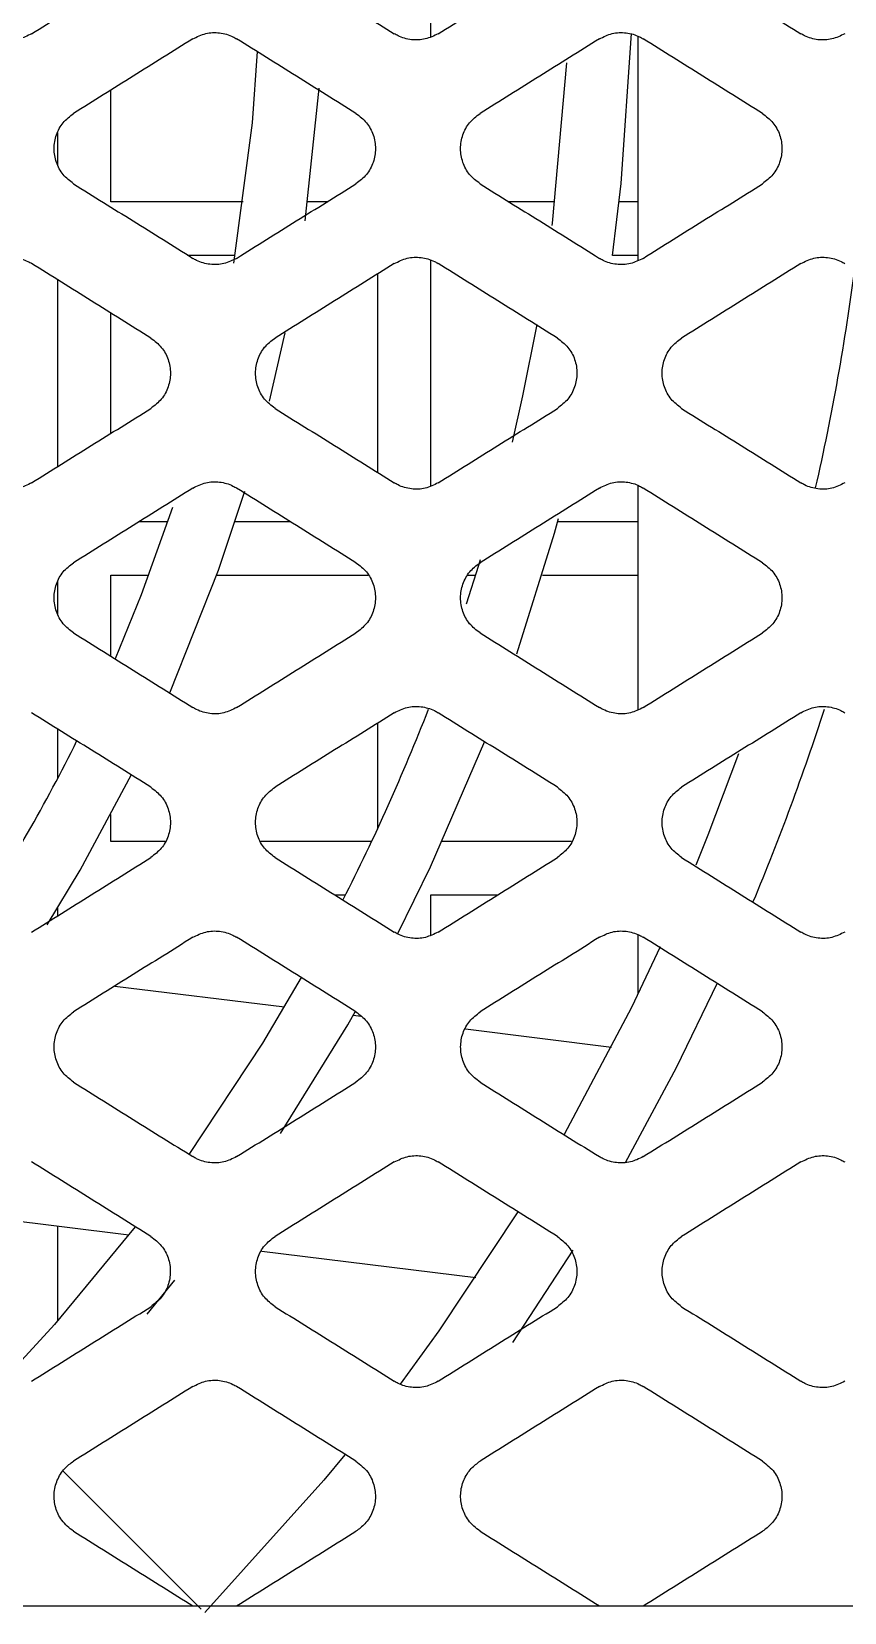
# Model space of a CAD drawing. Header units: millimetres. Extents: x 11355 to 11505, y 8083 to 8171.
# Drawn here: x 11363.858 to 11364.657, y 8087.763 to 8089.316 of the extents above; entities that cross this region are included whole.
import ezdxf

# ---------------------------------------------------------------- set-up
doc = ezdxf.new("R2010")
doc.units = ezdxf.units.MM
doc.layers.add('UPS', color=7, linetype='Continuous')

# ---------------------------------------------------------------- blocks, each defined once
blk = doc.blocks.new('UPS - 2.2kVA (APC SRT2200RMXLI-NC)')
at = {"linetype": 'Continuous'}
for p, q in [((2319.4513, 1374.9825), (2319.4513, 1375.0823)), ((2319.6551, 1374.7628), (2319.6551, 1374.9828)), ((2319.137, 1374.8204), (2319.137, 1374.9301)), ((2319.3278, 1374.8016), (2319.3417, 1374.932)), ((2319.0846, 1374.8882), (2319.0846, 1374.857)), ((2319.2669, 1374.8204), (2319.137, 1374.8204)), ((2319.3495, 1374.8204), (2319.3304, 1374.8204)), ((2319.5732, 1374.8204), (2319.5281, 1374.8204)), ((2319.6551, 1374.8204), (2319.6365, 1374.8204)), ((2319.2124, 1374.768), (2319.2589, 1374.768)), ((2319.4513, 1374.5412), (2319.4513, 1374.7628)), ((2319.6299, 1374.768), (2319.6551, 1374.768)), ((2319.0846, 1374.7438), (2319.0846, 1374.5601)), ((2319.3989, 1374.7494), (2319.3989, 1374.5545)), ((2319.137, 1374.5929), (2319.137, 1374.711)), ((2319.293, 1374.6244), (2319.3083, 1374.6916)), ((2319.6551, 1374.3215), (2319.6551, 1374.5415)), ((2319.1929, 1374.5061), (2319.1648, 1374.5061)), ((2319.3133, 1374.5061), (2319.2591, 1374.5061)), ((2319.6551, 1374.5061), (2319.576, 1374.5061)), ((2319.0846, 1374.4469), (2319.0846, 1374.4157)), ((2319.137, 1374.4537), (2319.1743, 1374.4537)), ((2319.137, 1374.3738), (2319.137, 1374.4537)), ((2319.2412, 1374.4537), (2319.3897, 1374.4537)), ((2319.4879, 1374.4537), (2319.4953, 1374.4537)), ((2319.561, 1374.4537), (2319.6551, 1374.4537)), ((2319.3989, 1374.3081), (2319.3989, 1374.204)), ((2319.0846, 1374.3025), (2319.0846, 1374.2537)), ((2319.137, 1374.1918), (2319.137, 1374.2183)), ((2319.1902, 1374.1918), (2319.137, 1374.1918)), ((2319.3932, 1374.1918), (2319.2844, 1374.1918)), ((2319.5897, 1374.1918), (2319.4625, 1374.1918)), ((2319.3571, 1374.1394), (2319.3676, 1374.1394)), ((2319.4513, 1374.1394), (2319.517, 1374.1394)), ((2319.4513, 1374.0999), (2319.4513, 1374.1394)), ((2319.0846, 1374.1264), (2319.0846, 1374.1189)), ((2319.6551, 1374.0425), (2319.6551, 1374.1002)), ((2319.141, 1374.0499), (2319.3075, 1374.0295)), ((2319.3753, 1374.0212), (2319.3826, 1374.0203)), ((2319.4853, 1374.0077), (2319.6289, 1373.99)), ((2318.943, 1373.8315), (2319.1547, 1373.8055)), ((2319.0846, 1373.8141), (2319.0846, 1373.721)), ((2319.2852, 1373.7895), (2319.4955, 1373.7636)), ((2319.5319, 1373.6997), (2319.5913, 1373.7904)), ((2319.1728, 1373.7276), (2319.1997, 1373.7609)), ((2319.2256, 1373.4377), (2319.09, 1373.5733)), ((2314.4138, 1373.4411), (2327.7323, 1373.4411))]:
    blk.add_line(p, q, dxfattribs=at)
at = {"linetype": 'Continuous', "flags": 128}
for points in [[(2319.6298, 1374.7676), (2319.6385, 1374.8383), (2319.6487, 1374.9857)], [(2319.2809, 1374.9679), (2319.2759, 1374.8978), (2319.2575, 1374.7601)], [(2319.5846, 1374.9568), (2319.5706, 1374.7993), (2319.5704, 1374.7972)], [(2319.5554, 1374.6998), (2319.5415, 1374.6297), (2319.5312, 1374.5843)], [(2319.195, 1374.3379), (2319.2429, 1374.4586), (2319.2685, 1374.5362)], [(2319.1975, 1374.52), (2319.1668, 1374.4343), (2319.1411, 1374.3715)], [(2319.5359, 1374.3761), (2319.5729, 1374.4948), (2319.5769, 1374.5092)], [(2319.4999, 1374.4687), (2319.4982, 1374.4632), (2319.4861, 1374.425)], [(2319.4188, 1374.1016), (2319.451, 1374.1669), (2319.5043, 1374.2904)], [(2319.7536, 1374.2781), (2319.7236, 1374.1981), (2319.7117, 1374.1687)], [(2319.0745, 1374.11), (2319.1068, 1374.1637), (2319.1573, 1374.2577)], [(2319.6768, 1374.0885), (2319.6485, 1374.0289), (2319.5823, 1373.904)], [(2319.324, 1374.0582), (2319.2861, 1373.9939), (2319.2136, 1373.8843)], [(2319.6426, 1373.8766), (2319.6928, 1373.97), (2319.7331, 1374.0531)], [(2319.3038, 1373.9049), (2319.3699, 1374.0118), (2319.3775, 1374.0251)], [(2319.537, 1373.8281), (2319.4593, 1373.7111), (2319.4213, 1373.6589)], [(2319.1608, 1373.8132), (2319.0816, 1373.7175), (2319.0203, 1373.6509)], [(2319.3668, 1373.5892), (2319.3464, 1373.5644), (2319.2294, 1373.4346)]]:
    blk.add_lwpolyline(points, dxfattribs=at)
at = {"linetype": 'Continuous'}
for radius, start, end in [(2.3279, 347.1545, 352.5819), (2.0272, 332.9537, 338.741), (2.3939, 337.2969, 342.124), (1.7234, 326.7625, 333.6164)]:
    blk.add_arc((2317.5598, 1375.0568), radius, start, end, dxfattribs=at)
for points, knots in [([(2319.0591, 1374.9855), (2319.0689, 1374.9916), (2319.0884, 1375.0038), (2319.1275, 1375.0282), (2319.1568, 1375.0465), (2319.1763, 1375.0587)], [0, 0, 0, 0, 0.250007, 0.5000141, 1, 1, 1, 1]), ([(2319.2983, 1375.0587), (2319.308, 1375.0526), (2319.3276, 1375.0404), (2319.3666, 1375.016), (2319.3959, 1374.9977), (2319.4155, 1374.9855)], [0, 0, 0, 0, 0.250007, 0.500014, 1, 1, 1, 1]), ([(2319.4586, 1374.9855), (2319.4684, 1374.9916), (2319.4879, 1375.0038), (2319.527, 1375.0282), (2319.5563, 1375.0465), (2319.5758, 1375.0587)], [0, 0, 0, 0, 0.250007, 0.5000141, 1, 1, 1, 1]), ([(2319.6977, 1375.0587), (2319.7075, 1375.0526), (2319.727, 1375.0404), (2319.7661, 1375.016), (2319.7954, 1374.9977), (2319.8149, 1374.9855)], [0, 0, 0, 0, 0.250007, 0.500014, 1, 1, 1, 1]), ([(2319.0591, 1374.9855), (2319.055, 1374.9834), (2319.0468, 1374.9794), (2319.0327, 1374.9789), (2319.0224, 1374.9818), (2319.0172, 1374.9848), (2319.016, 1374.9855)], [0, 0, 0, 0, 0.302278, 0.604509, 0.906999, 1, 1, 1, 1]), ([(2319.2175, 1374.9803), (2319.2077, 1374.9742), (2319.1882, 1374.962), (2319.1491, 1374.9376), (2319.1198, 1374.9193), (2319.1003, 1374.9071)], [0, 0, 0, 0, 0.250007, 0.500014, 1, 1, 1, 1]), ([(2319.2175, 1374.9803), (2319.2216, 1374.9824), (2319.2299, 1374.9865), (2319.2439, 1374.987), (2319.2543, 1374.9841), (2319.2594, 1374.9811), (2319.2606, 1374.9803)], [0, 0, 0, 0, 0.302278, 0.604509, 0.906999, 1, 1, 1, 1]), ([(2319.3778, 1374.9071), (2319.3681, 1374.9132), (2319.3485, 1374.9254), (2319.3095, 1374.9498), (2319.2802, 1374.9681), (2319.2606, 1374.9803)], [0, 0, 0, 0, 0.250007, 0.500014, 1, 1, 1, 1]), ([(2319.4586, 1374.9855), (2319.4545, 1374.9834), (2319.4462, 1374.9794), (2319.4322, 1374.9789), (2319.4219, 1374.9818), (2319.4167, 1374.9848), (2319.4155, 1374.9855)], [0, 0, 0, 0, 0.302278, 0.604509, 0.906999, 1, 1, 1, 1]), ([(2319.617, 1374.9803), (2319.6072, 1374.9742), (2319.5877, 1374.962), (2319.5486, 1374.9376), (2319.5193, 1374.9193), (2319.4998, 1374.9071)], [0, 0, 0, 0, 0.250007, 0.500014, 1, 1, 1, 1]), ([(2319.617, 1374.9803), (2319.6211, 1374.9824), (2319.6293, 1374.9865), (2319.6434, 1374.987), (2319.6537, 1374.9841), (2319.6589, 1374.9811), (2319.6601, 1374.9803)], [0, 0, 0, 0, 0.302278, 0.604509, 0.906999, 1, 1, 1, 1]), ([(2319.7773, 1374.9071), (2319.7675, 1374.9132), (2319.748, 1374.9254), (2319.7089, 1374.9498), (2319.6796, 1374.9681), (2319.6601, 1374.9803)], [0, 0, 0, 0, 0.250007, 0.500014, 1, 1, 1, 1]), ([(2319.8581, 1374.9855), (2319.854, 1374.9834), (2319.8457, 1374.9794), (2319.8317, 1374.9789), (2319.8213, 1374.9818), (2319.8162, 1374.9848), (2319.8149, 1374.9855)], [0, 0, 0, 0, 0.302278, 0.604509, 0.906999, 1, 1, 1, 1]), ([(2319.1003, 1374.8381), (2319.0967, 1374.8409), (2319.0894, 1374.8465), (2319.0828, 1374.8589), (2319.0804, 1374.8726), (2319.0828, 1374.8863), (2319.0894, 1374.8987), (2319.0967, 1374.9043), (2319.1003, 1374.9071)], [0, 0, 0, 0, 0.166756, 0.333498, 0.500568, 0.667011, 0.833425, 1, 1, 1, 1]), ([(2319.3778, 1374.9071), (2319.3815, 1374.9043), (2319.3888, 1374.8987), (2319.3954, 1374.8863), (2319.3978, 1374.8726), (2319.3954, 1374.8589), (2319.3888, 1374.8465), (2319.3815, 1374.8409), (2319.3778, 1374.8381)], [0, 0, 0, 0, 0.166752, 0.33349, 0.500555, 0.666994, 0.833411, 1, 1, 1, 1]), ([(2319.4998, 1374.8381), (2319.4961, 1374.8409), (2319.4888, 1374.8465), (2319.4822, 1374.8589), (2319.4798, 1374.8726), (2319.4822, 1374.8863), (2319.4888, 1374.8987), (2319.4961, 1374.9043), (2319.4998, 1374.9071)], [0, 0, 0, 0, 0.166756, 0.333498, 0.500568, 0.667011, 0.833425, 1, 1, 1, 1]), ([(2319.7773, 1374.9071), (2319.7809, 1374.9043), (2319.7882, 1374.8987), (2319.7948, 1374.8863), (2319.7972, 1374.8726), (2319.7948, 1374.8589), (2319.7882, 1374.8465), (2319.7809, 1374.8409), (2319.7773, 1374.8381)], [0, 0, 0, 0, 0.166752, 0.33349, 0.500555, 0.666994, 0.833411, 1, 1, 1, 1]), ([(2319.1003, 1374.8381), (2319.1101, 1374.832), (2319.1296, 1374.8198), (2319.1687, 1374.7954), (2319.198, 1374.7771), (2319.2175, 1374.7648)], [0, 0, 0, 0, 0.250012, 0.500023, 1, 1, 1, 1]), ([(2319.2606, 1374.7648), (2319.2704, 1374.771), (2319.2899, 1374.7832), (2319.329, 1374.8076), (2319.3583, 1374.8259), (2319.3778, 1374.8381)], [0, 0, 0, 0, 0.2500116, 0.5000231, 1, 1, 1, 1]), ([(2319.4998, 1374.8381), (2319.5095, 1374.832), (2319.5291, 1374.8198), (2319.5681, 1374.7954), (2319.5974, 1374.7771), (2319.617, 1374.7648)], [0, 0, 0, 0, 0.2500116, 0.5000231, 1, 1, 1, 1]), ([(2319.6601, 1374.7648), (2319.6699, 1374.771), (2319.6894, 1374.7832), (2319.7285, 1374.8076), (2319.7578, 1374.8259), (2319.7773, 1374.8381)], [0, 0, 0, 0, 0.2500116, 0.5000231, 1, 1, 1, 1]), ([(2319.016, 1374.7597), (2319.0201, 1374.7617), (2319.0284, 1374.7658), (2319.0424, 1374.7663), (2319.0528, 1374.7634), (2319.0579, 1374.7604), (2319.0591, 1374.7597)], [0, 0, 0, 0, 0.30225, 0.604453, 0.906909, 1, 1, 1, 1]), ([(2319.1763, 1374.6865), (2319.1666, 1374.6926), (2319.147, 1374.7048), (2319.108, 1374.7292), (2319.0787, 1374.7475), (2319.0591, 1374.7597)], [0, 0, 0, 0, 0.250012, 0.500024, 1, 1, 1, 1]), ([(2319.2606, 1374.7648), (2319.2565, 1374.7628), (2319.2483, 1374.7587), (2319.2342, 1374.7582), (2319.2239, 1374.7611), (2319.2187, 1374.7641), (2319.2175, 1374.7648)], [0, 0, 0, 0, 0.30226, 0.604473, 0.906935, 1, 1, 1, 1]), ([(2319.4155, 1374.7597), (2319.4057, 1374.7536), (2319.3862, 1374.7414), (2319.3471, 1374.717), (2319.3178, 1374.6987), (2319.2983, 1374.6865)], [0, 0, 0, 0, 0.250012, 0.500024, 1, 1, 1, 1]), ([(2319.4155, 1374.7597), (2319.4196, 1374.7617), (2319.4279, 1374.7658), (2319.4419, 1374.7663), (2319.4522, 1374.7634), (2319.4574, 1374.7604), (2319.4586, 1374.7597)], [0, 0, 0, 0, 0.30225, 0.604453, 0.906909, 1, 1, 1, 1]), ([(2319.5758, 1374.6865), (2319.566, 1374.6926), (2319.5465, 1374.7048), (2319.5074, 1374.7292), (2319.4781, 1374.7475), (2319.4586, 1374.7597)], [0, 0, 0, 0, 0.250012, 0.500024, 1, 1, 1, 1]), ([(2319.6601, 1374.7648), (2319.656, 1374.7628), (2319.6477, 1374.7587), (2319.6337, 1374.7582), (2319.6233, 1374.7611), (2319.6182, 1374.7641), (2319.617, 1374.7648)], [0, 0, 0, 0, 0.30226, 0.604473, 0.906935, 1, 1, 1, 1]), ([(2319.8149, 1374.7597), (2319.8052, 1374.7536), (2319.7856, 1374.7414), (2319.7466, 1374.717), (2319.7173, 1374.6987), (2319.6977, 1374.6865)], [0, 0, 0, 0, 0.250012, 0.500024, 1, 1, 1, 1]), ([(2319.8149, 1374.7597), (2319.8191, 1374.7617), (2319.8273, 1374.7658), (2319.8414, 1374.7663), (2319.8517, 1374.7634), (2319.8569, 1374.7604), (2319.8581, 1374.7597)], [0, 0, 0, 0, 0.3022495, 0.6044528, 0.9069094, 1, 1, 1, 1]), ([(2319.1763, 1374.6865), (2319.18, 1374.6836), (2319.1873, 1374.678), (2319.1939, 1374.6656), (2319.1963, 1374.6519), (2319.1939, 1374.6382), (2319.1873, 1374.6259), (2319.18, 1374.6203), (2319.1763, 1374.6174)], [0, 0, 0, 0, 0.166759, 0.333504, 0.500579, 0.667052, 0.833509, 1, 1, 1, 1]), ([(2319.2983, 1374.6174), (2319.2946, 1374.6203), (2319.2873, 1374.6259), (2319.2807, 1374.6383), (2319.2784, 1374.652), (2319.2808, 1374.6657), (2319.2874, 1374.678), (2319.2946, 1374.6837), (2319.2983, 1374.6865)], [0, 0, 0, 0, 0.166771, 0.333527, 0.50062, 0.667102, 0.833551, 1, 1, 1, 1]), ([(2319.5758, 1374.6865), (2319.5795, 1374.6836), (2319.5867, 1374.678), (2319.5934, 1374.6656), (2319.5957, 1374.6519), (2319.5933, 1374.6382), (2319.5867, 1374.6259), (2319.5795, 1374.6203), (2319.5758, 1374.6174)], [0, 0, 0, 0, 0.166759, 0.333504, 0.500579, 0.667052, 0.833509, 1, 1, 1, 1]), ([(2319.6977, 1374.6174), (2319.6941, 1374.6203), (2319.6868, 1374.6259), (2319.6802, 1374.6383), (2319.6778, 1374.652), (2319.6802, 1374.6657), (2319.6868, 1374.678), (2319.6941, 1374.6837), (2319.6977, 1374.6865)], [0, 0, 0, 0, 0.166771, 0.333527, 0.50062, 0.667102, 0.833551, 1, 1, 1, 1]), ([(2319.0591, 1374.5442), (2319.0689, 1374.5503), (2319.0884, 1374.5625), (2319.1275, 1374.5869), (2319.1568, 1374.6052), (2319.1763, 1374.6174)], [0, 0, 0, 0, 0.250018, 0.500036, 1, 1, 1, 1]), ([(2319.2983, 1374.6174), (2319.308, 1374.6113), (2319.3276, 1374.5991), (2319.3666, 1374.5747), (2319.3959, 1374.5564), (2319.4155, 1374.5442)], [0, 0, 0, 0, 0.250018, 0.500036, 1, 1, 1, 1]), ([(2319.4586, 1374.5442), (2319.4684, 1374.5503), (2319.4879, 1374.5625), (2319.527, 1374.5869), (2319.5563, 1374.6052), (2319.5758, 1374.6174)], [0, 0, 0, 0, 0.250018, 0.500036, 1, 1, 1, 1]), ([(2319.6977, 1374.6174), (2319.7075, 1374.6113), (2319.727, 1374.5991), (2319.7661, 1374.5747), (2319.7954, 1374.5564), (2319.8149, 1374.5442)], [0, 0, 0, 0, 0.250018, 0.500036, 1, 1, 1, 1]), ([(2319.0591, 1374.5442), (2319.055, 1374.5422), (2319.0468, 1374.5381), (2319.0327, 1374.5376), (2319.0224, 1374.5405), (2319.0172, 1374.5435), (2319.016, 1374.5442)], [0, 0, 0, 0, 0.302191, 0.604338, 0.906711, 1, 1, 1, 1]), ([(2319.2175, 1374.5391), (2319.2216, 1374.5411), (2319.2299, 1374.5452), (2319.2439, 1374.5457), (2319.2543, 1374.5428), (2319.2594, 1374.5398), (2319.2606, 1374.5391)], [0, 0, 0, 0, 0.302168, 0.604292, 0.906654, 1, 1, 1, 1]), ([(2319.4586, 1374.5442), (2319.4545, 1374.5422), (2319.4462, 1374.5381), (2319.4322, 1374.5376), (2319.4219, 1374.5405), (2319.4167, 1374.5435), (2319.4155, 1374.5442)], [0, 0, 0, 0, 0.302191, 0.604338, 0.906711, 1, 1, 1, 1]), ([(2319.617, 1374.5391), (2319.6211, 1374.5411), (2319.6293, 1374.5452), (2319.6434, 1374.5457), (2319.6537, 1374.5428), (2319.6589, 1374.5398), (2319.6601, 1374.5391)], [0, 0, 0, 0, 0.302168, 0.604292, 0.906654, 1, 1, 1, 1]), ([(2319.8581, 1374.5442), (2319.854, 1374.5422), (2319.8457, 1374.5381), (2319.8317, 1374.5376), (2319.8213, 1374.5405), (2319.8162, 1374.5435), (2319.8149, 1374.5442)], [0, 0, 0, 0, 0.302191, 0.604338, 0.906711, 1, 1, 1, 1]), ([(2319.2175, 1374.5391), (2319.2077, 1374.5329), (2319.1882, 1374.5207), (2319.1491, 1374.4963), (2319.1198, 1374.478), (2319.1003, 1374.4658)], [0, 0, 0, 0, 0.250017, 0.500035, 1, 1, 1, 1]), ([(2319.3778, 1374.4658), (2319.3681, 1374.4719), (2319.3485, 1374.4841), (2319.3095, 1374.5085), (2319.2802, 1374.5268), (2319.2606, 1374.5391)], [0, 0, 0, 0, 0.2500175, 0.5000349, 1, 1, 1, 1]), ([(2319.617, 1374.5391), (2319.6072, 1374.5329), (2319.5877, 1374.5207), (2319.5486, 1374.4963), (2319.5193, 1374.478), (2319.4998, 1374.4658)], [0, 0, 0, 0, 0.250017, 0.500035, 1, 1, 1, 1]), ([(2319.7773, 1374.4658), (2319.7675, 1374.4719), (2319.748, 1374.4841), (2319.7089, 1374.5085), (2319.6796, 1374.5268), (2319.6601, 1374.5391)], [0, 0, 0, 0, 0.2500175, 0.5000349, 1, 1, 1, 1]), ([(2319.1003, 1374.3968), (2319.0967, 1374.3996), (2319.0894, 1374.4052), (2319.0828, 1374.4177), (2319.0804, 1374.4313), (2319.0828, 1374.445), (2319.0894, 1374.4574), (2319.0967, 1374.463), (2319.1003, 1374.4658)], [0, 0, 0, 0, 0.166798, 0.333579, 0.500711, 0.66727, 0.83379, 1, 1, 1, 1]), ([(2319.3778, 1374.4658), (2319.3815, 1374.463), (2319.3888, 1374.4574), (2319.3954, 1374.445), (2319.3978, 1374.4313), (2319.3953, 1374.4176), (2319.3887, 1374.4052), (2319.3815, 1374.3996), (2319.3778, 1374.3968)], [0, 0, 0, 0, 0.166779, 0.33354, 0.500644, 0.667187, 0.83372, 1, 1, 1, 1]), ([(2319.4998, 1374.3968), (2319.4961, 1374.3996), (2319.4888, 1374.4052), (2319.4822, 1374.4177), (2319.4798, 1374.4313), (2319.4823, 1374.445), (2319.4889, 1374.4574), (2319.4961, 1374.463), (2319.4998, 1374.4658)], [0, 0, 0, 0, 0.166798, 0.333579, 0.500711, 0.66727, 0.83379, 1, 1, 1, 1]), ([(2319.7773, 1374.4658), (2319.7809, 1374.463), (2319.7882, 1374.4574), (2319.7948, 1374.445), (2319.7972, 1374.4313), (2319.7948, 1374.4176), (2319.7882, 1374.4052), (2319.7809, 1374.3996), (2319.7773, 1374.3968)], [0, 0, 0, 0, 0.166779, 0.33354, 0.500644, 0.667187, 0.83372, 1, 1, 1, 1]), ([(2319.1003, 1374.3968), (2319.1101, 1374.3907), (2319.1296, 1374.3785), (2319.1687, 1374.3541), (2319.198, 1374.3358), (2319.2175, 1374.3236)], [0, 0, 0, 0, 0.250025, 0.50005, 1, 1, 1, 1]), ([(2319.2606, 1374.3236), (2319.2704, 1374.3297), (2319.2899, 1374.3419), (2319.329, 1374.3663), (2319.3583, 1374.3846), (2319.3778, 1374.3968)], [0, 0, 0, 0, 0.250025, 0.50005, 1, 1, 1, 1]), ([(2319.4998, 1374.3968), (2319.5095, 1374.3907), (2319.5291, 1374.3785), (2319.5681, 1374.3541), (2319.5974, 1374.3358), (2319.617, 1374.3236)], [0, 0, 0, 0, 0.250025, 0.50005, 1, 1, 1, 1]), ([(2319.6601, 1374.3236), (2319.6699, 1374.3297), (2319.6894, 1374.3419), (2319.7285, 1374.3663), (2319.7578, 1374.3846), (2319.7773, 1374.3968)], [0, 0, 0, 0, 0.250025, 0.50005, 1, 1, 1, 1]), ([(2319.2606, 1374.3236), (2319.2565, 1374.3215), (2319.2483, 1374.3174), (2319.2342, 1374.3169), (2319.2239, 1374.3198), (2319.2187, 1374.3229), (2319.2175, 1374.3236)], [0, 0, 0, 0, 0.302062, 0.604081, 0.906304, 1, 1, 1, 1]), ([(2319.4155, 1374.3184), (2319.4196, 1374.3204), (2319.4278, 1374.3245), (2319.4419, 1374.325), (2319.4522, 1374.3221), (2319.4574, 1374.3191), (2319.4586, 1374.3184)], [0, 0, 0, 0, 0.302018, 0.603993, 0.906199, 1, 1, 1, 1]), ([(2319.6601, 1374.3236), (2319.656, 1374.3215), (2319.6477, 1374.3174), (2319.6337, 1374.3169), (2319.6234, 1374.3198), (2319.6182, 1374.3229), (2319.617, 1374.3236)], [0, 0, 0, 0, 0.302062, 0.604081, 0.906304, 1, 1, 1, 1]), ([(2319.8149, 1374.3184), (2319.8191, 1374.3204), (2319.8273, 1374.3245), (2319.8413, 1374.325), (2319.8517, 1374.3221), (2319.8569, 1374.3191), (2319.8581, 1374.3184)], [0, 0, 0, 0, 0.302018, 0.603993, 0.906199, 1, 1, 1, 1]), ([(2319.1763, 1374.2452), (2319.1666, 1374.2513), (2319.147, 1374.2635), (2319.108, 1374.2879), (2319.0787, 1374.3062), (2319.0591, 1374.3184)], [0, 0, 0, 0, 0.2500231, 0.5000461, 1, 1, 1, 1]), ([(2319.4155, 1374.3184), (2319.4057, 1374.3123), (2319.3862, 1374.3001), (2319.3471, 1374.2757), (2319.3178, 1374.2574), (2319.2983, 1374.2452)], [0, 0, 0, 0, 0.250023, 0.500046, 1, 1, 1, 1]), ([(2319.5758, 1374.2452), (2319.566, 1374.2513), (2319.5465, 1374.2635), (2319.5074, 1374.2879), (2319.4781, 1374.3062), (2319.4586, 1374.3184)], [0, 0, 0, 0, 0.2500231, 0.5000461, 1, 1, 1, 1]), ([(2319.8149, 1374.3184), (2319.8052, 1374.3123), (2319.7856, 1374.3001), (2319.7466, 1374.2757), (2319.7173, 1374.2574), (2319.6977, 1374.2452)], [0, 0, 0, 0, 0.250023, 0.500046, 1, 1, 1, 1]), ([(2319.1763, 1374.2452), (2319.18, 1374.2423), (2319.1873, 1374.2367), (2319.1939, 1374.2243), (2319.1963, 1374.2106), (2319.1939, 1374.1969), (2319.1872, 1374.1846), (2319.18, 1374.179), (2319.1763, 1374.1762)], [0, 0, 0, 0, 0.166784, 0.333548, 0.500696, 0.667346, 0.833994, 1, 1, 1, 1]), ([(2319.2983, 1374.1762), (2319.2946, 1374.179), (2319.2873, 1374.1846), (2319.2807, 1374.197), (2319.2784, 1374.2107), (2319.2808, 1374.2244), (2319.2874, 1374.2368), (2319.2947, 1374.2424), (2319.2983, 1374.2452)], [0, 0, 0, 0, 0.166811, 0.333603, 0.50079, 0.667462, 0.83409, 1, 1, 1, 1]), ([(2319.5758, 1374.2452), (2319.5795, 1374.2423), (2319.5867, 1374.2367), (2319.5934, 1374.2243), (2319.5957, 1374.2106), (2319.5933, 1374.1969), (2319.5867, 1374.1846), (2319.5794, 1374.179), (2319.5758, 1374.1762)], [0, 0, 0, 0, 0.166784, 0.333548, 0.500696, 0.667346, 0.833994, 1, 1, 1, 1]), ([(2319.6978, 1374.1762), (2319.6941, 1374.179), (2319.6868, 1374.1846), (2319.6802, 1374.197), (2319.6778, 1374.2107), (2319.6802, 1374.2244), (2319.6869, 1374.2368), (2319.6941, 1374.2424), (2319.6977, 1374.2452)], [0, 0, 0, 0, 0.166811, 0.333603, 0.50079, 0.667462, 0.83409, 1, 1, 1, 1]), ([(2319.0591, 1374.1029), (2319.0689, 1374.109), (2319.0884, 1374.1212), (2319.1275, 1374.1456), (2319.1568, 1374.164), (2319.1763, 1374.1762)], [0, 0, 0, 0, 0.2500317, 0.5000634, 1, 1, 1, 1]), ([(2319.2983, 1374.1762), (2319.3081, 1374.1701), (2319.3276, 1374.1579), (2319.3667, 1374.1334), (2319.396, 1374.1151), (2319.4155, 1374.1029)], [0, 0, 0, 0, 0.250032, 0.500063, 1, 1, 1, 1]), ([(2319.4586, 1374.1029), (2319.4684, 1374.109), (2319.4879, 1374.1212), (2319.527, 1374.1456), (2319.5563, 1374.164), (2319.5758, 1374.1762)], [0, 0, 0, 0, 0.2500317, 0.5000634, 1, 1, 1, 1]), ([(2319.6978, 1374.1762), (2319.7075, 1374.1701), (2319.7271, 1374.1579), (2319.7661, 1374.1334), (2319.7954, 1374.1151), (2319.815, 1374.1029)], [0, 0, 0, 0, 0.250032, 0.500063, 1, 1, 1, 1]), ([(2319.2175, 1374.0978), (2319.2077, 1374.0916), (2319.1882, 1374.0794), (2319.1491, 1374.055), (2319.1198, 1374.0367), (2319.1003, 1374.0245)], [0, 0, 0, 0, 0.250029, 0.500058, 1, 1, 1, 1]), ([(2319.2175, 1374.0978), (2319.2216, 1374.0998), (2319.2299, 1374.1039), (2319.2439, 1374.1044), (2319.2542, 1374.1015), (2319.2594, 1374.0985), (2319.2606, 1374.0978)], [0, 0, 0, 0, 0.301781, 0.603523, 0.905512, 1, 1, 1, 1]), ([(2319.3778, 1374.0245), (2319.3681, 1374.0306), (2319.3485, 1374.0428), (2319.3095, 1374.0672), (2319.2802, 1374.0855), (2319.2606, 1374.0978)], [0, 0, 0, 0, 0.2500288, 0.5000577, 1, 1, 1, 1]), ([(2319.4586, 1374.1029), (2319.4545, 1374.1009), (2319.4463, 1374.0968), (2319.4322, 1374.0963), (2319.4219, 1374.0992), (2319.4167, 1374.1022), (2319.4155, 1374.1029)], [0, 0, 0, 0, 0.301855, 0.603671, 0.905682, 1, 1, 1, 1]), ([(2319.617, 1374.0978), (2319.6072, 1374.0916), (2319.5877, 1374.0794), (2319.5486, 1374.055), (2319.5193, 1374.0367), (2319.4998, 1374.0245)], [0, 0, 0, 0, 0.250029, 0.500058, 1, 1, 1, 1]), ([(2319.617, 1374.0978), (2319.6211, 1374.0998), (2319.6293, 1374.1039), (2319.6433, 1374.1044), (2319.6537, 1374.1015), (2319.6589, 1374.0985), (2319.6601, 1374.0978)], [0, 0, 0, 0, 0.301781, 0.603523, 0.905512, 1, 1, 1, 1]), ([(2319.7773, 1374.0245), (2319.7675, 1374.0306), (2319.748, 1374.0428), (2319.7089, 1374.0672), (2319.6796, 1374.0855), (2319.6601, 1374.0978)], [0, 0, 0, 0, 0.2500288, 0.5000577, 1, 1, 1, 1]), ([(2319.8581, 1374.1029), (2319.854, 1374.1009), (2319.8457, 1374.0968), (2319.8317, 1374.0963), (2319.8214, 1374.0992), (2319.8162, 1374.1022), (2319.815, 1374.1029)], [0, 0, 0, 0, 0.301855, 0.603671, 0.905682, 1, 1, 1, 1]), ([(2319.1003, 1373.9555), (2319.0967, 1373.9583), (2319.0894, 1373.964), (2319.0828, 1373.9764), (2319.0804, 1373.9901), (2319.0828, 1374.0038), (2319.0894, 1374.0161), (2319.0967, 1374.0217), (2319.1003, 1374.0245)], [0, 0, 0, 0, 0.166786, 0.333549, 0.500809, 0.667629, 0.834405, 1, 1, 1, 1]), ([(2319.3778, 1374.0245), (2319.3815, 1374.0217), (2319.3888, 1374.0161), (2319.3954, 1374.0037), (2319.3977, 1373.99), (2319.3953, 1373.9763), (2319.3887, 1373.9639), (2319.3814, 1373.9583), (2319.3778, 1373.9555)], [0, 0, 0, 0, 0.166752, 0.333481, 0.500689, 0.667481, 0.834281, 1, 1, 1, 1]), ([(2319.4998, 1373.9555), (2319.4961, 1373.9583), (2319.4888, 1373.964), (2319.4822, 1373.9764), (2319.4799, 1373.9901), (2319.4823, 1374.0038), (2319.4889, 1374.0161), (2319.4962, 1374.0217), (2319.4998, 1374.0245)], [0, 0, 0, 0, 0.166786, 0.333549, 0.500809, 0.667629, 0.834405, 1, 1, 1, 1]), ([(2319.7773, 1374.0245), (2319.7809, 1374.0217), (2319.7882, 1374.0161), (2319.7948, 1374.0037), (2319.7972, 1373.99), (2319.7948, 1373.9763), (2319.7882, 1373.9639), (2319.7809, 1373.9583), (2319.7773, 1373.9555)], [0, 0, 0, 0, 0.166752, 0.333481, 0.500689, 0.667481, 0.834281, 1, 1, 1, 1]), ([(2319.1003, 1373.9555), (2319.1101, 1373.9494), (2319.1296, 1373.9372), (2319.1687, 1373.9128), (2319.198, 1373.8945), (2319.2175, 1373.8823)], [0, 0, 0, 0, 0.250039, 0.500078, 1, 1, 1, 1]), ([(2319.2606, 1373.8823), (2319.2704, 1373.8884), (2319.2899, 1373.9006), (2319.329, 1373.925), (2319.3583, 1373.9433), (2319.3778, 1373.9555)], [0, 0, 0, 0, 0.250039, 0.500078, 1, 1, 1, 1]), ([(2319.4998, 1373.9555), (2319.5095, 1373.9494), (2319.5291, 1373.9372), (2319.5681, 1373.9128), (2319.5974, 1373.8945), (2319.617, 1373.8823)], [0, 0, 0, 0, 0.250039, 0.500078, 1, 1, 1, 1]), ([(2319.6601, 1373.8823), (2319.6699, 1373.8884), (2319.6894, 1373.9006), (2319.7285, 1373.925), (2319.7578, 1373.9433), (2319.7773, 1373.9555)], [0, 0, 0, 0, 0.250039, 0.500078, 1, 1, 1, 1]), ([(2319.1763, 1373.8038), (2319.1666, 1373.81), (2319.147, 1373.8222), (2319.108, 1373.8466), (2319.0787, 1373.8649), (2319.0591, 1373.8771)], [0, 0, 0, 0, 0.250035, 0.50007, 1, 1, 1, 1]), ([(2319.2606, 1373.8823), (2319.2565, 1373.8802), (2319.2483, 1373.8762), (2319.2343, 1373.8757), (2319.2239, 1373.8786), (2319.2188, 1373.8816), (2319.2175, 1373.8823)], [0, 0, 0, 0, 0.301554, 0.603073, 0.904812, 1, 1, 1, 1]), ([(2319.4155, 1373.8771), (2319.4057, 1373.871), (2319.3862, 1373.8588), (2319.3471, 1373.8344), (2319.3178, 1373.8161), (2319.2983, 1373.8038)], [0, 0, 0, 0, 0.250035, 0.50007, 1, 1, 1, 1]), ([(2319.4155, 1373.8771), (2319.4196, 1373.8791), (2319.4278, 1373.8832), (2319.4418, 1373.8837), (2319.4522, 1373.8808), (2319.4574, 1373.8778), (2319.4586, 1373.8771)], [0, 0, 0, 0, 0.301444, 0.602853, 0.904565, 1, 1, 1, 1]), ([(2319.5758, 1373.8038), (2319.566, 1373.81), (2319.5465, 1373.8222), (2319.5074, 1373.8466), (2319.4781, 1373.8649), (2319.4586, 1373.8771)], [0, 0, 0, 0, 0.250035, 0.50007, 1, 1, 1, 1]), ([(2319.6601, 1373.8823), (2319.656, 1373.8802), (2319.6477, 1373.8762), (2319.6337, 1373.8757), (2319.6234, 1373.8786), (2319.6182, 1373.8816), (2319.617, 1373.8823)], [0, 0, 0, 0, 0.301554, 0.603073, 0.904812, 1, 1, 1, 1]), ([(2319.815, 1373.8771), (2319.8052, 1373.871), (2319.7857, 1373.8588), (2319.7466, 1373.8344), (2319.7173, 1373.8161), (2319.6978, 1373.8038)], [0, 0, 0, 0, 0.250035, 0.50007, 1, 1, 1, 1]), ([(2319.815, 1373.8771), (2319.8191, 1373.8791), (2319.8273, 1373.8832), (2319.8413, 1373.8837), (2319.8516, 1373.8808), (2319.8568, 1373.8778), (2319.8581, 1373.8771)], [0, 0, 0, 0, 0.301444, 0.602853, 0.904565, 1, 1, 1, 1]), ([(2319.1763, 1373.8038), (2319.18, 1373.801), (2319.1873, 1373.7954), (2319.1939, 1373.783), (2319.1962, 1373.7693), (2319.1938, 1373.7556), (2319.1872, 1373.7433), (2319.1799, 1373.7377), (2319.1763, 1373.7349)], [0, 0, 0, 0, 0.166659, 0.333291, 0.500575, 0.667547, 0.834537, 1, 1, 1, 1]), ([(2319.2983, 1373.7349), (2319.2947, 1373.7377), (2319.2874, 1373.7433), (2319.2808, 1373.7557), (2319.2784, 1373.7694), (2319.2808, 1373.7831), (2319.2874, 1373.7955), (2319.2947, 1373.8011), (2319.2983, 1373.8038)], [0, 0, 0, 0, 0.1667, 0.333372, 0.500719, 0.667725, 0.834686, 1, 1, 1, 1]), ([(2319.5758, 1373.8038), (2319.5794, 1373.801), (2319.5867, 1373.7954), (2319.5933, 1373.783), (2319.5957, 1373.7693), (2319.5933, 1373.7556), (2319.5867, 1373.7433), (2319.5794, 1373.7377), (2319.5758, 1373.7349)], [0, 0, 0, 0, 0.166659, 0.333291, 0.500575, 0.667547, 0.834537, 1, 1, 1, 1]), ([(2319.6978, 1373.7349), (2319.6941, 1373.7377), (2319.6868, 1373.7433), (2319.6802, 1373.7557), (2319.6778, 1373.7694), (2319.6803, 1373.7831), (2319.6869, 1373.7955), (2319.6941, 1373.8011), (2319.6978, 1373.8038)], [0, 0, 0, 0, 0.1667, 0.333372, 0.500719, 0.667725, 0.834686, 1, 1, 1, 1]), ([(2319.0591, 1373.6616), (2319.0689, 1373.6678), (2319.0884, 1373.68), (2319.1275, 1373.7044), (2319.1568, 1373.7227), (2319.1763, 1373.7349)], [0, 0, 0, 0, 0.250046, 0.500092, 1, 1, 1, 1]), ([(2319.2983, 1373.7349), (2319.3081, 1373.7288), (2319.3276, 1373.7166), (2319.3667, 1373.6922), (2319.396, 1373.6739), (2319.4155, 1373.6616)], [0, 0, 0, 0, 0.250046, 0.500092, 1, 1, 1, 1]), ([(2319.4586, 1373.6616), (2319.4684, 1373.6678), (2319.4879, 1373.68), (2319.527, 1373.7044), (2319.5563, 1373.7227), (2319.5758, 1373.7349)], [0, 0, 0, 0, 0.250046, 0.500092, 1, 1, 1, 1]), ([(2319.6978, 1373.7349), (2319.7075, 1373.7288), (2319.7271, 1373.7166), (2319.7661, 1373.6922), (2319.7954, 1373.6739), (2319.815, 1373.6616)], [0, 0, 0, 0, 0.250046, 0.500092, 1, 1, 1, 1]), ([(2319.2175, 1373.6564), (2319.2077, 1373.6503), (2319.1882, 1373.6381), (2319.1491, 1373.6137), (2319.1198, 1373.5954), (2319.1003, 1373.5832)], [0, 0, 0, 0, 0.250041, 0.500082, 1, 1, 1, 1]), ([(2319.2175, 1373.6564), (2319.2216, 1373.6585), (2319.2298, 1373.6626), (2319.2438, 1373.6631), (2319.2542, 1373.6602), (2319.2594, 1373.6572), (2319.2606, 1373.6564)], [0, 0, 0, 0, 0.301008, 0.601985, 0.903357, 1, 1, 1, 1]), ([(2319.3778, 1373.5832), (2319.368, 1373.5893), (2319.3485, 1373.6015), (2319.3094, 1373.6259), (2319.2801, 1373.6442), (2319.2606, 1373.6564)], [0, 0, 0, 0, 0.250041, 0.500082, 1, 1, 1, 1]), ([(2319.4586, 1373.6616), (2319.4545, 1373.6596), (2319.4463, 1373.6555), (2319.4323, 1373.655), (2319.4219, 1373.6579), (2319.4168, 1373.6609), (2319.4155, 1373.6616)], [0, 0, 0, 0, 0.301151, 0.602272, 0.903677, 1, 1, 1, 1]), ([(2319.617, 1373.6564), (2319.6072, 1373.6503), (2319.5877, 1373.6381), (2319.5486, 1373.6137), (2319.5193, 1373.5954), (2319.4998, 1373.5832)], [0, 0, 0, 0, 0.250041, 0.500082, 1, 1, 1, 1]), ([(2319.617, 1373.6564), (2319.6211, 1373.6585), (2319.6293, 1373.6626), (2319.6433, 1373.6631), (2319.6536, 1373.6602), (2319.6588, 1373.6572), (2319.6601, 1373.6564)], [0, 0, 0, 0, 0.301008, 0.601985, 0.903357, 1, 1, 1, 1]), ([(2319.7773, 1373.5832), (2319.7675, 1373.5893), (2319.748, 1373.6015), (2319.7089, 1373.6259), (2319.6796, 1373.6442), (2319.6601, 1373.6564)], [0, 0, 0, 0, 0.250041, 0.500082, 1, 1, 1, 1]), ([(2319.8581, 1373.6616), (2319.854, 1373.6596), (2319.8457, 1373.6555), (2319.8318, 1373.655), (2319.8214, 1373.6579), (2319.8162, 1373.6609), (2319.815, 1373.6616)], [0, 0, 0, 0, 0.301151, 0.602272, 0.903677, 1, 1, 1, 1]), ([(2319.1003, 1373.5143), (2319.0961, 1373.5176), (2319.0883, 1373.5238), (2319.0821, 1373.5373), (2319.0805, 1373.5511), (2319.0837, 1373.5646), (2319.0906, 1373.5759), (2319.0973, 1373.5809), (2319.1003, 1373.5832)], [0, 0, 0, 0, 0.194122, 0.360655, 0.527955, 0.695413, 0.862673, 1, 1, 1, 1]), ([(2319.3778, 1373.5832), (2319.382, 1373.5798), (2319.3898, 1373.5736), (2319.396, 1373.5602), (2319.3977, 1373.5464), (2319.3945, 1373.5328), (2319.3876, 1373.5215), (2319.3808, 1373.5165), (2319.3778, 1373.5143)], [0, 0, 0, 0, 0.194124, 0.360612, 0.527843, 0.695274, 0.862576, 1, 1, 1, 1]), ([(2319.4998, 1373.5143), (2319.4956, 1373.5176), (2319.4878, 1373.5238), (2319.4816, 1373.5373), (2319.4799, 1373.5511), (2319.4831, 1373.5646), (2319.49, 1373.5759), (2319.4968, 1373.5809), (2319.4998, 1373.5832)], [0, 0, 0, 0, 0.194122, 0.360655, 0.527955, 0.695413, 0.862673, 1, 1, 1, 1]), ([(2319.7773, 1373.5832), (2319.7815, 1373.5798), (2319.7893, 1373.5736), (2319.7955, 1373.5602), (2319.7971, 1373.5464), (2319.7939, 1373.5328), (2319.787, 1373.5215), (2319.7803, 1373.5165), (2319.7773, 1373.5143)], [0, 0, 0, 0, 0.194124, 0.360612, 0.527843, 0.695274, 0.862576, 1, 1, 1, 1]), ([(2319.1003, 1373.5143), (2319.1101, 1373.5082), (2319.1296, 1373.4959), (2319.1687, 1373.4715), (2319.198, 1373.4532), (2319.2175, 1373.441)], [0, 0, 0, 0, 0.250054, 0.500107, 1, 1, 1, 1]), ([(2319.2606, 1373.441), (2319.2704, 1373.4471), (2319.2899, 1373.4593), (2319.329, 1373.4837), (2319.3583, 1373.5021), (2319.3778, 1373.5143)], [0, 0, 0, 0, 0.250054, 0.500107, 1, 1, 1, 1]), ([(2319.4998, 1373.5143), (2319.5096, 1373.5082), (2319.5291, 1373.4959), (2319.5682, 1373.4715), (2319.5975, 1373.4532), (2319.617, 1373.441)], [0, 0, 0, 0, 0.250054, 0.500107, 1, 1, 1, 1]), ([(2319.6601, 1373.441), (2319.6698, 1373.4471), (2319.6894, 1373.4593), (2319.7284, 1373.4837), (2319.7577, 1373.5021), (2319.7773, 1373.5143)], [0, 0, 0, 0, 0.250054, 0.500107, 1, 1, 1, 1])]:
    blk.add_open_spline(points, degree=3, knots=knots, dxfattribs=at)

msp = doc.modelspace()

# ---------------------------------------------------------------- block references
at = {"layer": 'UPS'}
msp.add_blockref('UPS - 2.2kVA (APC SRT2200RMXLI-NC)', (9044.799, 6714.3289), dxfattribs=at)

doc.saveas('drawing.dxf')
